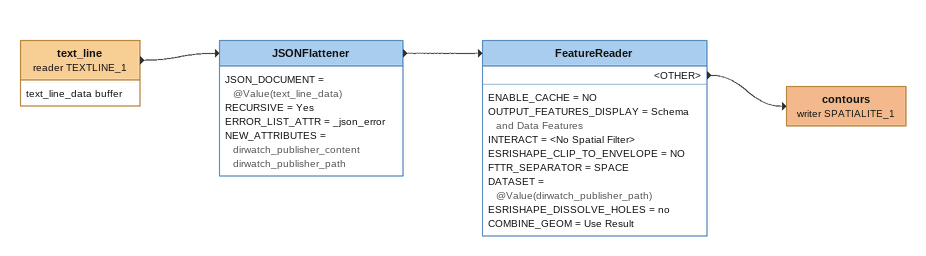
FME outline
text_line (reader TEXTLINE_1)
    attributes: text_line_data buffer
    -> JSONFlattener
JSONFlattener
    JSON_DOCUMENT = @Value(text_line_data)
    RECURSIVE = Yes
    ERROR_LIST_ATTR = _json_error
    NEW_ATTRIBUTES = dirwatch_publisher_content dirwatch_publisher_path
    -> FeatureReader
FeatureReader
    ENABLE_CACHE = NO
    OUTPUT_FEATURES_DISPLAY = Schema and Data Features
    INTERACT = <No Spatial Filter>
    ESRISHAPE_CLIP_TO_ENVELOPE = NO
    FTTR_SEPARATOR = SPACE
    DATASET = @Value(dirwatch_publisher_path)
    ESRISHAPE_DISSOLVE_HOLES = no
    COMBINE_GEOM = Use Result
    <OTHER> -> contours (writer SPATIALITE_1)
contours (writer SPATIALITE_1)
